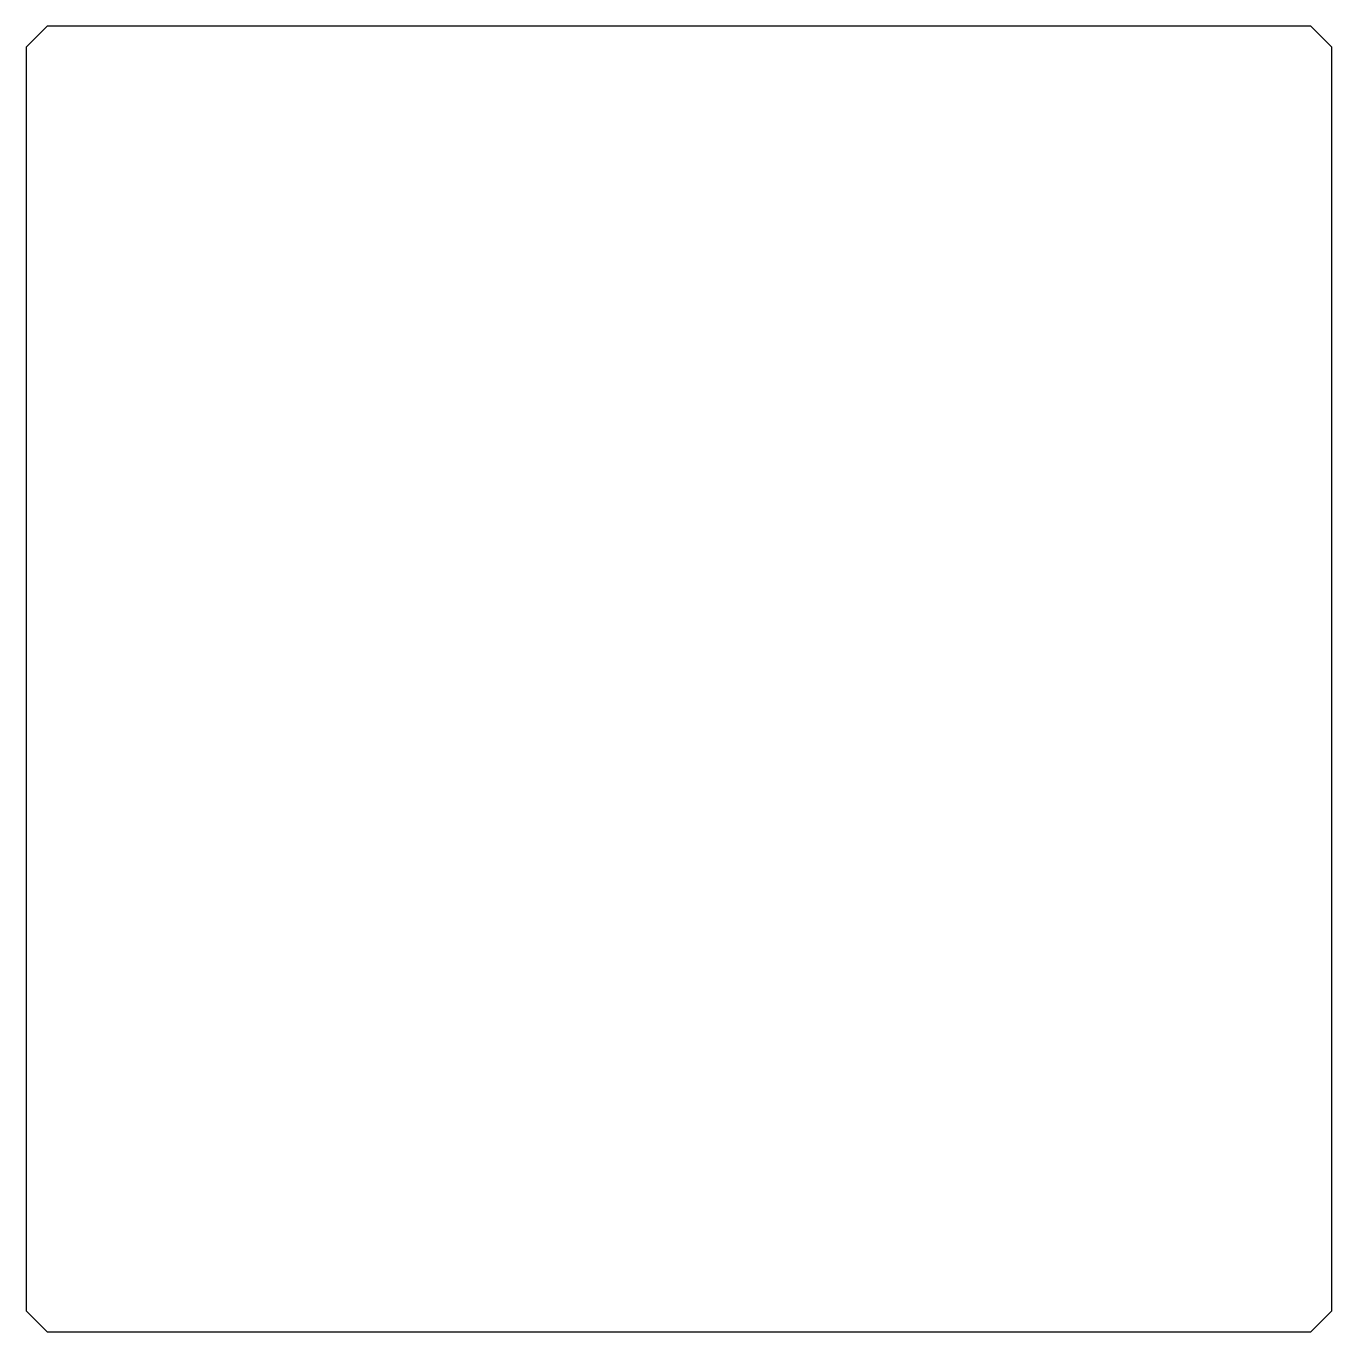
# Model space of a CAD drawing. Header units: millimetres. Extents: x -62 to 62, y -62 to 62.
import ezdxf

# ---------------------------------------------------------------- set-up
doc = ezdxf.new("R2010")
doc.units = ezdxf.units.MM

msp = doc.modelspace()

# ---------------------------------------------------------------- linework, layer by layer
msp.add_lwpolyline([(62.5, 60.5), (60.5, 62.5), (-60.5, 62.5), (-62.5, 60.5), (-62.5, -60.5), (-60.5, -62.5), (60.5, -62.5), (62.5, -60.5)], close=True)

doc.saveas('drawing.dxf')
